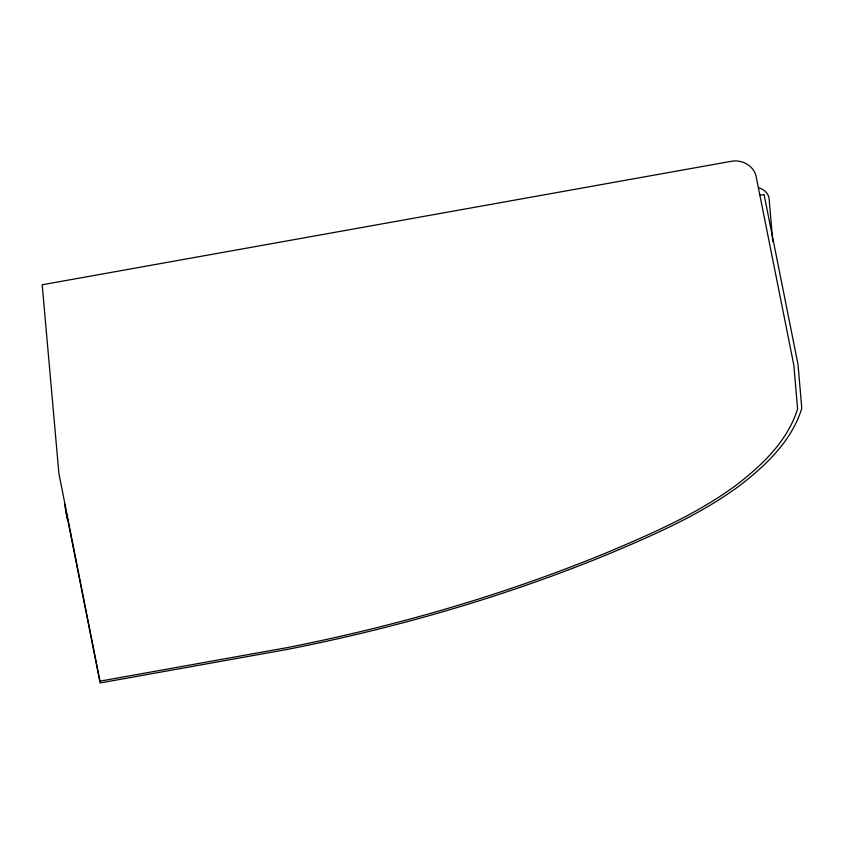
<?xml version="1.0" encoding="UTF-8"?>
<svg xmlns="http://www.w3.org/2000/svg" width="844" height="844" viewBox="0 0 844 844"><rect width="100%" height="100%" fill="white"/><g stroke="black" fill="none" stroke-linecap="round" stroke-linejoin="round"><path stroke-width="1.27" d="M759.885 195.291L764.063 194.542L798.013 364.418L801.8 408.327C791.598 441.264 765.445 465.867 738.816 486.239C699.243 515.251 653.973 534.885 608.988 553.833C505.577 596.413 397.661 627.609 288.004 649.289L100.13 682.954L66.032 511.274M758.376 187.737C763.314 188.887 767.671 192.58 769 197.57L772.798 241.669M67.098 518.649L64.524 503.731M797.601 408.886C787.526 441.349 761.731 465.593 735.483 485.68C696.289 514.407 651.441 533.819 606.91 552.588C504.079 594.936 396.764 625.963 287.72 647.517L99.982 681.161L58.89 473.421L42.2 284.776L731.453 161.278C741.971 159.389 753.734 165.582 756.119 176.407L793.835 365.167L797.601 408.886"/></g></svg>
